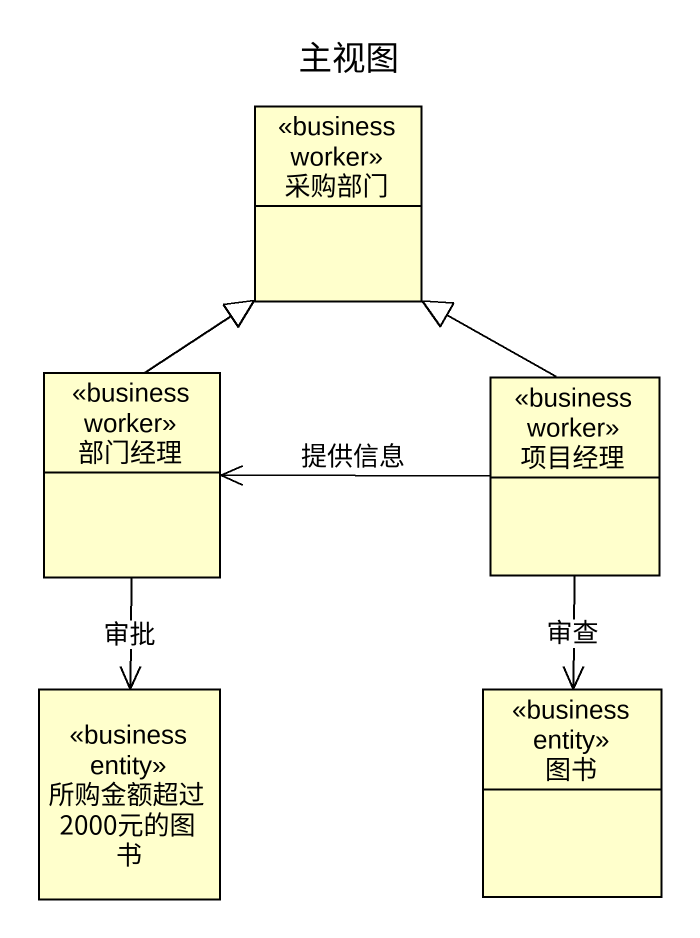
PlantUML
@startuml
title 主视图
hide circle
hide empty members
class 采购部门 <<business worker>>
class 部门经理 <<business worker>>
class 项目经理 <<business worker>>
class 所购金额超过2000元的图书 <<business entity>>
class 图书 <<business entity>>
部门经理 -up-|> 采购部门
部门经理 --> 所购金额超过2000元的图书 : 审批
项目经理 -up-|> 采购部门
项目经理 -left-> 部门经理 : 提供信息
项目经理 --> 图书 : 审查
@enduml
